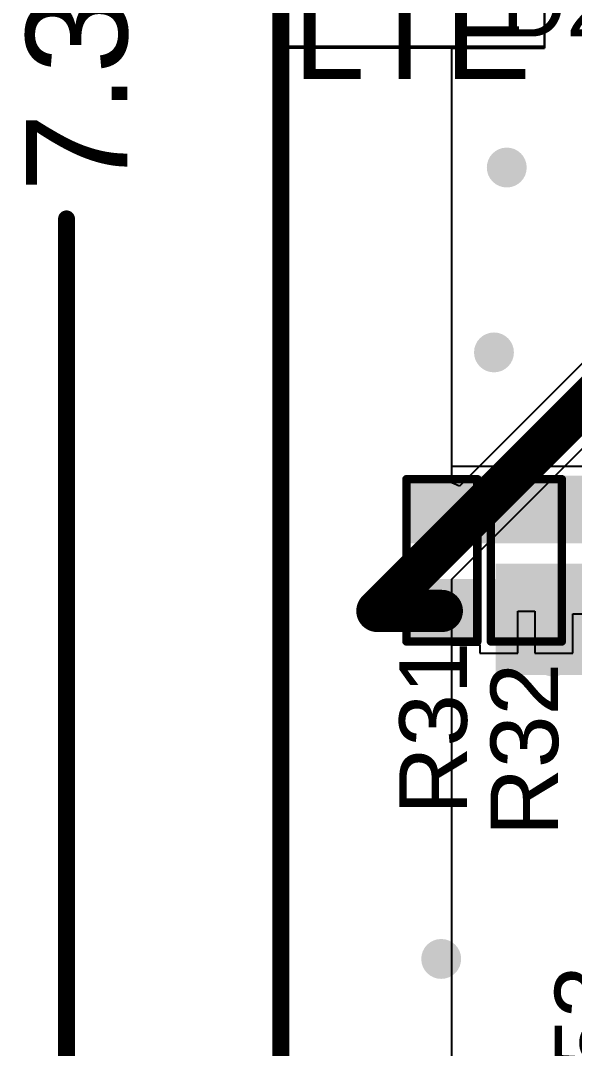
# Model space of a CAD drawing. Header units: millimetres. Extents: x -0.27 to 4.7, y -0.39 to 2.83.
# Drawn here: x -0.271 to 0.057, y 0.56 to 1.168 of the extents above; entities that cross this region are included whole.
import ezdxf

# ---------------------------------------------------------------- set-up
doc = ezdxf.new("R2010")
doc.units = ezdxf.units.MM
doc.header["$MEASUREMENT"] = 0
for name, color, linetype in [('BottomLayer', 5, 'Continuous'), ('BottomSolder', 6, 'Continuous'), ('Mechanical1', 6, 'Continuous'), ('Mechanical2', 216, 'Continuous'), ('TopLayer', 1, 'Continuous'), ('TopOverlay', 2, 'Continuous'), ('TopPaste', 8, 'Continuous'), ('TopSolder', 216, 'Continuous'), ('ViaHoleLayer', 16, 'Continuous')]:
    doc.layers.add(name, color=color, linetype=linetype)
doc.styles.add('Arial', font='', dxfattribs={"height": 0.2})
doc.styles.get('Arial').set_extended_font_data('Arial')

# ---------------------------------------------------------------- blocks, each defined once
blk = doc.blocks.new('R___0603_78')
at = {"layer": 'TopLayer'}
for points in [[(-0.015, 0.0175), (-0.015, -0.0175), (-0.045, -0.0175), (-0.045, 0.0175)], [(0.045, 0.0175), (0.045, -0.0175), (0.015, -0.0175), (0.015, 0.0175)]]:
    blk.add_hatch(color=1, dxfattribs=at).paths.add_polyline_path(points)
at = {"layer": 'TopPaste'}
for points in [[(-0.015, 0.0175), (-0.015, -0.0175), (-0.045, -0.0175), (-0.045, 0.0175)], [(0.045, 0.0175), (0.045, -0.0175), (0.015, -0.0175), (0.015, 0.0175)]]:
    blk.add_hatch(color=8, dxfattribs=at).paths.add_polyline_path(points)
at = {"layer": 'TopSolder'}
for points in [[(-0.011, 0.0215), (-0.011, -0.0215), (-0.049, -0.0215), (-0.049, 0.0215)], [(0.049, 0.0215), (0.049, -0.0215), (0.011, -0.0215), (0.011, 0.0215)]]:
    blk.add_hatch(color=216, dxfattribs=at).paths.add_polyline_path(points)
at = {"layer": 'TopOverlay', "const_width": 0.005}
for points in [[(0.048, 0.021), (-0.048, 0.021)], [(-0.048, -0.021), (-0.048, 0.021)], [(0.048, -0.021), (0.048, 0.021)], [(0.048, -0.021), (-0.048, -0.021)]]:
    blk.add_lwpolyline(points, dxfattribs=at)
at = {"layer": 'TopOverlay', "const_width": 0.0025}
for points in [[(-0.04925, 0.021, 1), (-0.04675, 0.021, 1)], [(-0.04925, 0.021, 1), (-0.04675, 0.021, 1)], [(0.04675, 0.021, 1), (0.04925, 0.021, 1)], [(0.04675, 0.021, 1), (0.04925, 0.021, 1)], [(-0.04925, -0.021, 1), (-0.04675, -0.021, 1)], [(-0.04925, -0.021, 1), (-0.04675, -0.021, 1)], [(0.04675, -0.021, 1), (0.04925, -0.021, 1)], [(0.04675, -0.021, 1), (0.04925, -0.021, 1)]]:
    blk.add_lwpolyline(points, format="xyb", close=True, dxfattribs=at)
blk = doc.blocks.new('R___0603_79')
at = {"layer": 'TopLayer'}
for points in [[(-0.015, 0.0175), (-0.015, -0.0175), (-0.045, -0.0175), (-0.045, 0.0175)], [(0.045, 0.0175), (0.045, -0.0175), (0.015, -0.0175), (0.015, 0.0175)]]:
    blk.add_hatch(color=1, dxfattribs=at).paths.add_polyline_path(points)
at = {"layer": 'TopPaste'}
for points in [[(-0.015, 0.0175), (-0.015, -0.0175), (-0.045, -0.0175), (-0.045, 0.0175)], [(0.045, 0.0175), (0.045, -0.0175), (0.015, -0.0175), (0.015, 0.0175)]]:
    blk.add_hatch(color=8, dxfattribs=at).paths.add_polyline_path(points)
at = {"layer": 'TopSolder'}
for points in [[(-0.011, 0.0215), (-0.011, -0.0215), (-0.049, -0.0215), (-0.049, 0.0215)], [(0.049, 0.0215), (0.049, -0.0215), (0.011, -0.0215), (0.011, 0.0215)]]:
    blk.add_hatch(color=216, dxfattribs=at).paths.add_polyline_path(points)
at = {"layer": 'TopOverlay', "const_width": 0.005}
for points in [[(0.048, 0.021), (-0.048, 0.021)], [(-0.048, -0.021), (-0.048, 0.021)], [(0.048, -0.021), (0.048, 0.021)], [(0.048, -0.021), (-0.048, -0.021)]]:
    blk.add_lwpolyline(points, dxfattribs=at)
at = {"layer": 'TopOverlay', "const_width": 0.0025}
for points in [[(-0.04925, 0.021, 1), (-0.04675, 0.021, 1)], [(-0.04925, 0.021, 1), (-0.04675, 0.021, 1)], [(0.04675, 0.021, 1), (0.04925, 0.021, 1)], [(0.04675, 0.021, 1), (0.04925, 0.021, 1)], [(-0.04925, -0.021, 1), (-0.04675, -0.021, 1)], [(-0.04925, -0.021, 1), (-0.04675, -0.021, 1)], [(0.04675, -0.021, 1), (0.04925, -0.021, 1)], [(0.04675, -0.021, 1), (0.04925, -0.021, 1)]]:
    blk.add_lwpolyline(points, format="xyb", close=True, dxfattribs=at)

msp = doc.modelspace()

# ---------------------------------------------------------------- hatches: boundary and pattern name
at = {"layer": 'BottomLayer'}
h = msp.add_hatch(color=5, dxfattribs=at)
edge = h.paths.add_edge_path()
edge.add_arc((0.01658, 1.08142), 0.01181, 0, 360)
h = msp.add_hatch(color=5, dxfattribs=at)
edge = h.paths.add_edge_path()
edge.add_arc((0.009, 0.972), 0.01181, 0, 360)
h = msp.add_hatch(color=5, dxfattribs=at)
edge = h.paths.add_edge_path()
edge.add_arc((-0.06, 0.819), 0.01181, 0, 360)
h = msp.add_hatch(color=5, dxfattribs=at)
edge = h.paths.add_edge_path()
edge.add_arc((0.044, 0.792), 0.01181, 0, 360)
h = msp.add_hatch(color=5, dxfattribs=at)
edge = h.paths.add_edge_path()
edge.add_arc((-0.02223, 0.61305), 0.01181, 0, 360)
at = {"layer": 'BottomSolder'}
h = msp.add_hatch(color=6, dxfattribs=at)
edge = h.paths.add_edge_path()
edge.add_arc((0.01658, 1.08142), 0.00591, 0, 360)
h = msp.add_hatch(color=6, dxfattribs=at)
edge = h.paths.add_edge_path()
edge.add_arc((0.009, 0.972), 0.00591, 0, 360)
h = msp.add_hatch(color=6, dxfattribs=at)
edge = h.paths.add_edge_path()
edge.add_arc((-0.06, 0.819), 0.00591, 0, 360)
h = msp.add_hatch(color=6, dxfattribs=at)
edge = h.paths.add_edge_path()
edge.add_arc((0.044, 0.792), 0.00591, 0, 360)
h = msp.add_hatch(color=6, dxfattribs=at)
edge = h.paths.add_edge_path()
edge.add_arc((-0.02223, 0.61305), 0.00591, 0, 360)
at = {"layer": 'TopLayer'}
h = msp.add_hatch(color=1, dxfattribs=at)
edge = h.paths.add_edge_path()
edge.add_arc((0.01658, 1.08142), 0.01181, 0, 360)
h = msp.add_hatch(color=1, dxfattribs=at)
edge = h.paths.add_edge_path()
edge.add_arc((0.009, 0.972), 0.01181, 0, 360)
for points in [[(-0.04054, 0.859), (0.084, 0.859), (0.084, 0.899), (-0.04054, 0.899)], [(0.01, 0.781), (0.097, 0.781), (0.097, 0.847), (0.01, 0.847)]]:
    msp.add_hatch(color=1, dxfattribs=at).paths.add_polyline_path(points)
h = msp.add_hatch(color=1, dxfattribs=at)
edge = h.paths.add_edge_path()
edge.add_arc((-0.06, 0.819), 0.01181, 0, 360)
h = msp.add_hatch(color=1, dxfattribs=at)
edge = h.paths.add_edge_path()
edge.add_arc((0.044, 0.792), 0.01181, 0, 360)
h = msp.add_hatch(color=1, dxfattribs=at)
edge = h.paths.add_edge_path()
edge.add_arc((-0.02223, 0.61305), 0.01181, 0, 360)
at = {"layer": 'TopSolder'}
h = msp.add_hatch(color=216, dxfattribs=at)
edge = h.paths.add_edge_path()
edge.add_arc((0.01658, 1.08142), 0.00591, 0, 360)
h = msp.add_hatch(color=216, dxfattribs=at)
edge = h.paths.add_edge_path()
edge.add_arc((0.009, 0.972), 0.00591, 0, 360)
h = msp.add_hatch(color=216, dxfattribs=at)
edge = h.paths.add_edge_path()
edge.add_arc((-0.06, 0.819), 0.00591, 0, 360)
h = msp.add_hatch(color=216, dxfattribs=at)
edge = h.paths.add_edge_path()
edge.add_arc((0.044, 0.792), 0.00591, 0, 360)
h = msp.add_hatch(color=216, dxfattribs=at)
edge = h.paths.add_edge_path()
edge.add_arc((-0.02223, 0.61305), 0.00591, 0, 360)
at = {"layer": 'ViaHoleLayer'}
h = msp.add_hatch(color=16, dxfattribs=at)
edge = h.paths.add_edge_path()
edge.add_arc((0.01658, 1.08142), 0.00591, 0, 360)
h = msp.add_hatch(color=16, dxfattribs=at)
edge = h.paths.add_edge_path()
edge.add_arc((0.009, 0.972), 0.00591, 0, 360)
h = msp.add_hatch(color=16, dxfattribs=at)
edge = h.paths.add_edge_path()
edge.add_arc((-0.06, 0.819), 0.00591, 0, 360)
h = msp.add_hatch(color=16, dxfattribs=at)
edge = h.paths.add_edge_path()
edge.add_arc((0.044, 0.792), 0.00591, 0, 360)
h = msp.add_hatch(color=16, dxfattribs=at)
edge = h.paths.add_edge_path()
edge.add_arc((-0.02223, 0.61305), 0.00591, 0, 360)

# ---------------------------------------------------------------- linework, layer by layer
at = {"layer": 'BottomLayer'}
for p, q in [((-0.11418, 1.153), (-0.11418, 1.641)), ((0.03882, 1.641), (0.03882, 1.153)), ((0.03882, 1.153), (0.03882, 1.641)), ((0.03882, 1.153), (-0.11418, 1.153)), ((-0.016, 0.89477), (-0.016, 1.153)), ((-0.016, 1.153), (0.03882, 1.153)), ((0.08038, 0.98462), (-0.01138, 0.89285)), ((-0.016, 0.83777), (0.10039, 0.95416)), ((-0.01138, 0.89285), (-0.016, 0.89477)), ((-0.016, 0.10117), (-0.016, 0.83777))]:
    msp.add_line(p, q, dxfattribs=at)
at = {"layer": 'BottomLayer', "const_width": 0.025}
msp.add_lwpolyline([(-0.06, 0.819), (0.093, 0.972)], dxfattribs=at)
at = {"layer": 'BottomLayer', "const_width": 0.0125}
msp.add_lwpolyline([(-0.06625, 0.819, 1), (-0.05375, 0.819, 1)], format="xyb", close=True, dxfattribs=at)
at = {"layer": 'Mechanical1', "const_width": 0.01}
msp.add_lwpolyline([(-0.244, -0.122), (-0.244, 1.05105)], dxfattribs=at)
at = {"layer": 'Mechanical1', "const_width": 0.005}
msp.add_lwpolyline([(-0.2465, 1.05105, 1), (-0.2415, 1.05105, 1)], format="xyb", close=True, dxfattribs=at)
at = {"layer": 'Mechanical2', "const_width": 0.01}
msp.add_lwpolyline([(-0.11718, -0.122), (-0.11718, 2.76795)], dxfattribs=at)
at = {"layer": 'TopLayer'}
for p, q in [((-0.114, 1.152), (-0.114, 1.64)), ((0.039, 1.64), (0.039, 1.152)), ((0.039, 1.152), (0.039, 1.23987)), ((0.039, 1.152), (-0.114, 1.152)), ((-0.016, 0.90441), (-0.016, 1.152)), ((-0.016, 1.152), (0.039, 1.152)), ((0.084, 0.90441), (-0.016, 0.90441)), ((0.02318, 0.79395), (0.02318, 0.81895)), ((0.02318, 0.81895), (0.03318, 0.81895)), ((0.03318, 0.81895), (0.03318, 0.79395)), ((0.05568, 0.81236), (0.05568, 0.81736)), ((0.05568, 0.81736), (0.06489, 0.81736)), ((0.05568, 0.79395), (0.05568, 0.81236)), ((-0.016, 0.31185), (-0.016, 0.79895)), ((-0.016, 0.79895), (0.00068, 0.79895)), ((0.00068, 0.79895), (0.00068, 0.79395)), ((0.00068, 0.79395), (0.02318, 0.79395)), ((0.03318, 0.79395), (0.05568, 0.79395))]:
    msp.add_line(p, q, dxfattribs=at)
at = {"layer": 'TopLayer', "const_width": 0.025}
msp.add_lwpolyline([(-0.06, 0.819), (-0.02187, 0.819)], dxfattribs=at)
at = {"layer": 'TopLayer', "const_width": 0.0125}
for points in [[(-0.06625, 0.819, 1), (-0.05375, 0.819, 1)], [(-0.02812, 0.819, 1), (-0.01562, 0.819, 1)]]:
    msp.add_lwpolyline(points, format="xyb", close=True, dxfattribs=at)

# ---------------------------------------------------------------- block references
at = {"rotation": 270}
for name, p in [('R___0603_79', (-0.02182, 0.84895)), ('R___0603_78', (0.02818, 0.84895))]:
    msp.add_blockref(name, p, dxfattribs=at)

# ---------------------------------------------------------------- texts
at = {"layer": 'Mechanical1', "style": 'Arial'}
msp.add_text('7.34 (cm)', height=0.06, rotation=90, dxfattribs=at).set_placement((-0.20801, 1.06705))
at = {"layer": 'TopOverlay', "style": 'Arial'}
msp.add_text('D22', height=0.038, dxfattribs=at).set_placement((0.01335, 1.15901))
for s, height, rotation, p in [('LTE', 0.055, 360, (-0.11, 1.13372)), ('R31', 0.04, 90, (-0.00701, 0.69835)), ('R32', 0.04, 90, (0.04699, 0.68568)), ('C53', 0.04, 90, (0.08499, 0.50668))]:
    msp.add_text(s, height=height, rotation=rotation, dxfattribs=at).set_placement(p)

doc.saveas('drawing.dxf')
